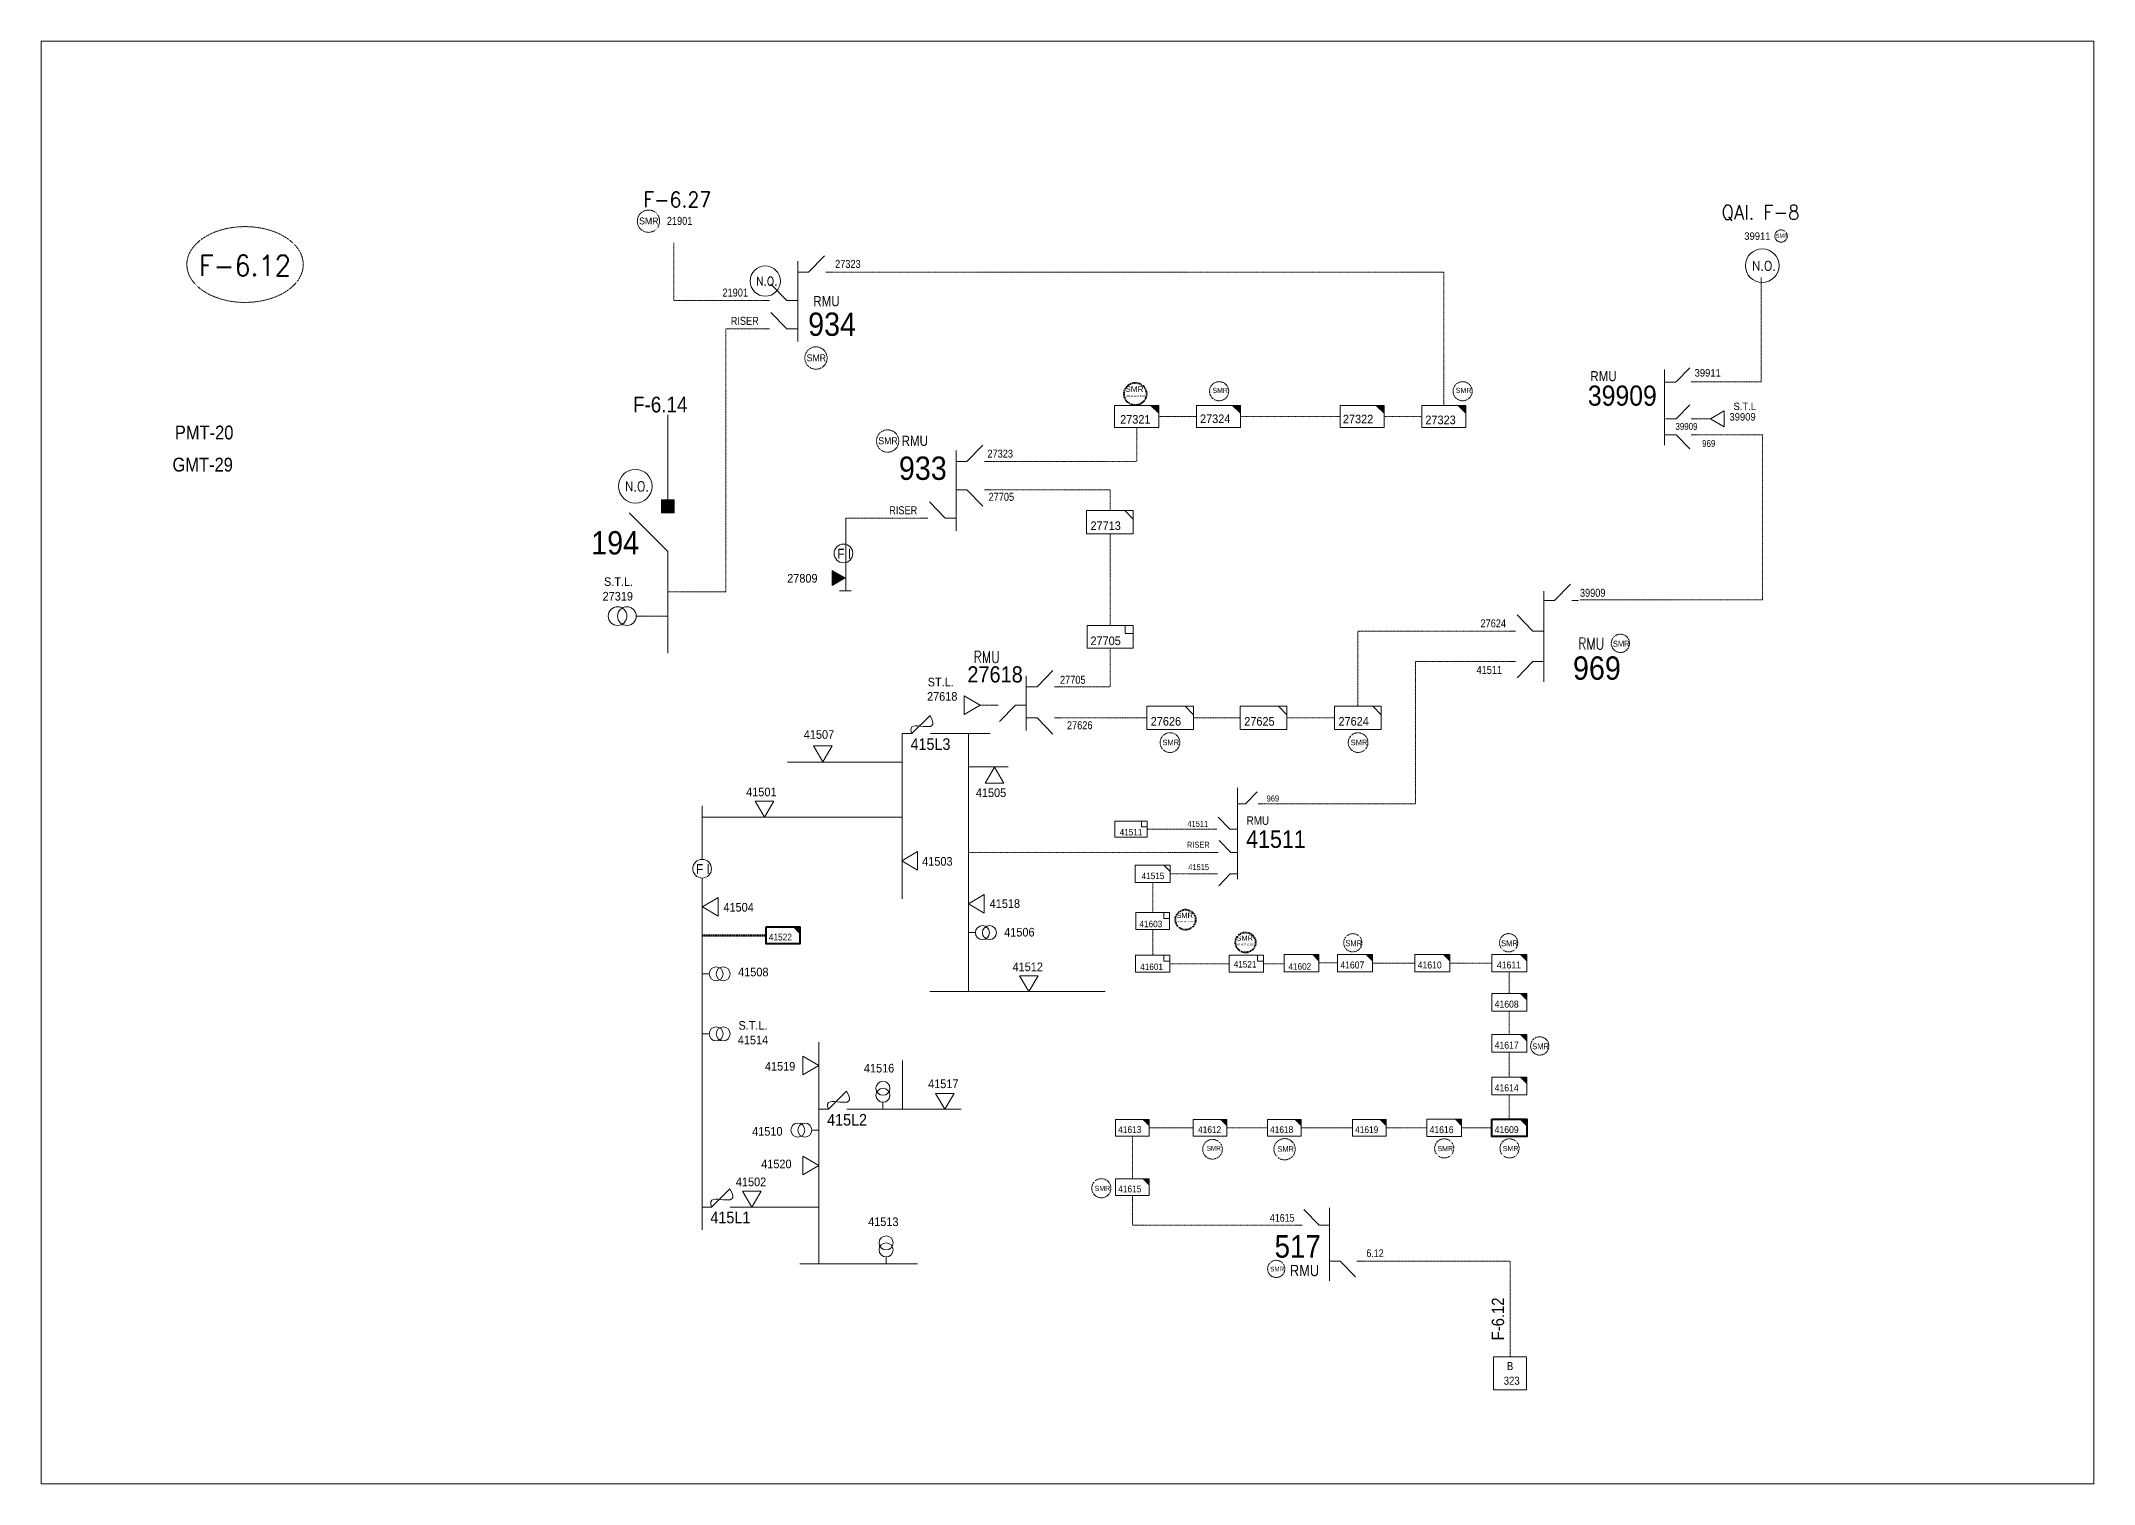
# Model space of a CAD drawing. Header units: metres. Extents: x 65984 to 144644, y -19036 to 23726.
# Drawn here: x 101633 to 102513, y 6772 to 7391 of the extents above; entities that cross this region are included whole.
import ezdxf
from ezdxf.enums import TextEntityAlignment as Align

# ---------------------------------------------------------------- set-up
doc = ezdxf.new("R2010")
doc.units = ezdxf.units.M
doc.header["$MEASUREMENT"] = 0
doc.linetypes.add('DGN Style 3', pattern=[0.013877, 0, -0.013877])
doc.layers.get('0').update_dxf_attribs({"color": 95, "lineweight": 40})
for name, color, linetype, lineweight in [('ABS', 7, 'Continuous', 40), ('ABS NUMBER', 112, 'Continuous', 30), ('d_eos', 111, 'Continuous', 40), ('d_eos no', 121, 'Continuous', 40), ('d_fco', 5, 'Continuous', 40), ('d_fco text', 95, 'Continuous', 40), ('d_oh branch', 94, 'Continuous', 40), ('d_switch', 95, 'Continuous', 40), ('d_tf', 1, 'Continuous', 40), ('d_tf no', 6, 'Continuous', 40), ('d_tf_200', 1, 'Continuous', 40), ('d_ug cable', 95, 'Continuous', 40), ('d_unit sub', 7, 'Continuous', 40), ('EARTH FAULT INDICATOR', 95, 'Continuous', 40), ('FDR  2  19', 172, 'Continuous', 40), ('fedr no', 95, 'Continuous', 40), ('GRID STATION  04', 7, 'Continuous', 40), ('GRID STATION 01', 7, 'Continuous', 40), ('Level 37', 7, 'Continuous', 0), ('O H MAIN FEEDER', 4, 'Continuous', 100), ('SW N O', 114, 'Continuous', 30)]:
    doc.layers.add(name, color=color, linetype=linetype, lineweight=lineweight)
doc.styles.add('NASKHF', font='naskhf.shx', dxfattribs={"height": 8})
doc.styles.get("Standard").update_dxf_attribs({"font": 'txt.shx'})
doc.styles.add('Style-Andalus', font='andlso.ttf')
doc.styles.add('Style-Arial', font='arial.ttf')
doc.styles.add('Style-ENGINEERING', font='ENGINEERING.shx')
doc.styles.add('Style-msdefault', font='msdefault.shx')
doc.styles.add('Style-simplex', font='simplex.shx')
doc.styles.add('Style-STANDARD', font='STANDARD.shx')

# ---------------------------------------------------------------- blocks, each defined once
blk = doc.blocks.new('TFU_94')
at = {"layer": 'd_tf_200', "color": 1, "linetype": 'Continuous', "lineweight": 13}
blk.add_line((0, 10), (0, 0), dxfattribs=at)
for centre in [(0, 30), (0, 20)]:
    blk.add_circle(centre, 10, dxfattribs=at)
blk = doc.blocks.new('TF3')
at = {"color": 0, "linetype": 'ByBlock', "lineweight": -2}
for p, q in [((11.3, 9), (18.3, 9)), ((18.3, 9), (18.3, 2))]:
    blk.add_line(p, q, dxfattribs=at)
at = {"color": 0, "linetype": 'ByBlock', "lineweight": -2, "flags": 128}
blk.add_lwpolyline([(18.3, 2), (11.3, 2), (11.3, 9)], dxfattribs=at)
at = {"color": 0, "linetype": 'ByBlock', "lineweight": -2}
blk.add_3dface([(-21.7, 9), (18.3, 9), (18.3, -11), (-21.7, -11)], dxfattribs=at)
blk = doc.blocks.new('TF_8')
at = {"color": 0, "linetype": 'ByBlock', "lineweight": -2}
blk.add_line((6.3, 4.95), (9.9, 1.35), dxfattribs=at)
blk.add_3dface([(-10.1, 4.95), (9.9, 4.95), (9.9, -5.05), (-10.1, -5.05)], dxfattribs=at)
blk = doc.blocks.new('exist.us-1000kva')
at = {"color": 0, "linetype": 'ByBlock', "lineweight": -2, "flags": 128}
blk.add_lwpolyline([(40, 12.9), (32.8, 20), (40, 20)], close=True, dxfattribs=at)
at = {"color": 0, "linetype": 'ByBlock', "lineweight": -2, "extrusion": (0, 0, -1)}
blk.add_solid([(-40, 12.9), (-32.8, 20), (-40, 20)], dxfattribs=at)
at = {"color": 0, "linetype": 'ByBlock', "lineweight": -2, "xscale": 2, "yscale": 2}
blk.add_blockref('TF_8', (20.2, 10.1), dxfattribs=at)
blk = doc.blocks.new('TRA1')
at = {"color": 0, "linetype": 'ByBlock', "lineweight": -2, "flags": 128}
blk.add_lwpolyline([(-5, 8.65), (5, 8.65), (0, 0)], close=True, dxfattribs=at)
at = {"color": 0, "linetype": 'ByBlock', "lineweight": -2, "extrusion": (0, 0, -1)}
blk.add_solid([(5, 8.65), (-5, 8.65), (0, 0)], dxfattribs=at)
blk = doc.blocks.new('*U1113')
at = {"layer": 'EARTH FAULT INDICATOR', "color": 1, "linetype": 'Continuous', "lineweight": 13}
blk.add_circle((0.02, 0.13), 4, dxfattribs=at)
at = {"layer": 'EARTH FAULT INDICATOR', "color": 1, "lineweight": 13, "style": 'Style-Andalus', "width": 0.9}
blk.add_text('F I', height=4.234, dxfattribs=at).set_placement((-2.61, 2.11), align=Align.TOP_LEFT)
blk = doc.blocks.new('FUSE01')
at = {"color": 0, "linetype": 'ByBlock', "lineweight": -2}
blk.add_line((0, -17.15), (0, -22.55), dxfattribs=at)
at = {"color": 0, "linetype": 'ByBlock', "lineweight": -2, "flags": 128}
blk.add_lwpolyline([(0, 0.05), (0, -5.75), (-11.2, -16.95)], dxfattribs=at)
at = {"color": 0, "linetype": 'ByBlock', "lineweight": -2}
blk.add_open_spline([(-11.2, -16.95), (3.4, -25.35), (-11.6, -1.35), (0, -5.75)], degree=3, dxfattribs=at)
blk = doc.blocks.new('ABS2_1_1')
at = {"color": 0, "linetype": 'ByBlock', "lineweight": -2, "ltscale": 500}
for q in [(-29900, 43500), (0, 0)]:
    blk.add_line((0, 13600), q, dxfattribs=at)
at = {"color": 0, "linetype": 'ByBlock', "lineweight": -2, "ltscale": 500, "flags": 128}
for points in [[(5000, 43600), (-5000, 43600), (-5000, 53600), (5000, 53600)], [(3791, 49653), (3791, 49653), (3791, 49653)]]:
    blk.add_lwpolyline(points, close=True, dxfattribs=at)
at = {"color": 0, "linetype": 'ByBlock', "lineweight": -2, "ltscale": 500}
for points in [[(5000, 43600), (-5000, 43600), (5000, 53600), (-5000, 53600)], [(3791, 49653), (3791, 49653), (3791, 49653)]]:
    blk.add_solid(points, dxfattribs=at)
blk = doc.blocks.new('*U1138')
at = {"layer": 'SW N O', "color": 3, "lineweight": 13, "ltscale": 0.426762}
blk.add_circle((0, 0), 16.8, dxfattribs=at)
at = {"layer": 'SW N O', "color": 3, "lineweight": 13, "style": 'Style-STANDARD'}
blk.add_text('N.O.', height=9.6, dxfattribs=at).set_placement((1.7, -0.2), align=Align.MIDDLE_CENTER)
blk = doc.blocks.new('TRA1_961')
at = {"layer": 'd_tf', "color": 1, "linetype": 'Continuous', "lineweight": 13, "ltscale": 0.000361655, "flags": 128}
blk.add_lwpolyline([(10, -17), (0, 0), (-10, -17)], close=True, dxfattribs=at)
blk = doc.blocks.new('TRA1_960')
at = {"layer": 'd_tf', "color": 1, "linetype": 'Continuous', "lineweight": 13, "ltscale": 0.000361655, "xscale": 1.000046566207836, "yscale": 1.000046566207836, "zscale": 1.000046566207836, "rotation": 180}
blk.add_blockref('TRA1_961', (0, 0), dxfattribs=at)
blk = doc.blocks.new('TRA1_963')
at = {"layer": 'd_tf', "color": 1, "linetype": 'Continuous', "lineweight": 13, "ltscale": 0.000361655, "flags": 128}
blk.add_lwpolyline([(10.1, -17.1), (0.1, -0.1), (-9.9, -17.1)], close=True, dxfattribs=at)
blk = doc.blocks.new('TRA1_962')
at = {"layer": 'd_tf', "color": 1, "linetype": 'Continuous', "lineweight": 13, "ltscale": 0.000361655, "xscale": 1.000046566207836, "yscale": 1.000046566207836, "zscale": 1.000046566207836, "rotation": 180}
blk.add_blockref('TRA1_963', (0, 0), dxfattribs=at)
blk = doc.blocks.new('*U3828')
at = {"color": 2, "linetype": 'DGN Style 3'}
blk.add_circle((0, 0), 40.1, dxfattribs=at)
at = {"color": 1, "style": 'Style-ENGINEERING', "width": 1.09375}
blk.add_text('SMR', height=20.04, dxfattribs=at).set_placement((29.5, 7.3), align=Align.RIGHT)
at = {"color": 7, "true_color": 0xffffff, "insert": (-35.1, -5.1), "char_height": 5.833, "width": 324.554, "attachment_point": 1}
blk.add_mtext('\\fCalibri|b0|i0|c178178|p39;ACTIVE 18.09.2023\\P', dxfattribs=at)
blk = doc.blocks.new('*U3869')
at = {"color": 2, "linetype": 'DGN Style 3'}
blk.add_circle((0, 0), 40.1, dxfattribs=at)
at = {"color": 1, "style": 'Style-ENGINEERING', "width": 1.09375}
blk.add_text('SMR', height=20.04, dxfattribs=at).set_placement((29.5, 7.3), align=Align.RIGHT)
at = {"color": 7, "true_color": 0xffffff, "insert": (-35.1, -5.1), "char_height": 5.833, "width": 324.554, "attachment_point": 1}
blk.add_mtext('\\fCalibri|b0|i0|c178178|p39;ACTIVE 07.12.2023\\P', dxfattribs=at)
blk = doc.blocks.new('TRA1_790')
at = {"layer": 'd_tf', "color": 1, "linetype": 'Continuous', "lineweight": 13, "ltscale": 0.00062494, "flags": 128}
blk.add_lwpolyline([(10, -17), (0, 0), (-10, -17)], close=True, dxfattribs=at)
blk = doc.blocks.new('TRA1_789')
at = {"layer": 'd_tf', "color": 1, "linetype": 'Continuous', "lineweight": 13, "ltscale": 0.00062494, "xscale": 1.000046566207837, "yscale": 1.000046566207837, "zscale": 1.000046566207837, "rotation": 180}
blk.add_blockref('TRA1_790', (0, 0), dxfattribs=at)

msp = doc.modelspace()

# ---------------------------------------------------------------- linework, layer by layer
at = {"layer": 'd_eos', "color": 2, "linetype": 'Continuous', "lineweight": 13, "ltscale": 0.638341}
for p, q in [((101956.93, 7296.43), (101956.93, 7262.06)), ((101961.58, 7291.72), (101968.37, 7298.72)), ((101952.28, 7279.57), (101945.48, 7286.58)), ((101956.93, 7291.72), (101961.58, 7291.72)), ((101969.02, 7291.71), (101971.85, 7291.71)), ((101956.93, 7279.57), (101952.28, 7279.57)), ((101952.28, 7267.43), (101945.48, 7274.43)), ((101956.93, 7267.43), (101952.28, 7267.43)), ((102029.5, 7210.55), (102036.3, 7217.55)), ((102024.85, 7215.26), (102024.85, 7180.89)), ((102024.85, 7210.55), (102029.5, 7210.55)), ((102036.94, 7210.55), (102039.77, 7210.55)), ((102024.85, 7198.4), (102029.5, 7198.4)), ((102029.5, 7198.4), (102036.3, 7191.4)), ((102036.94, 7198.4), (102039.77, 7198.4)), ((102020.2, 7186.26), (102013.4, 7193.26)), ((102012.75, 7186.26), (102009.93, 7186.26)), ((102024.85, 7186.26), (102020.2, 7186.26)), ((102276.72, 7155.02), (102276.72, 7116.06)), ((102281.37, 7150.99), (102288.16, 7157.99)), ((102276.72, 7150.99), (102281.37, 7150.99)), ((102288.81, 7150.99), (102291.64, 7150.99)), ((102264.63, 7137.88), (102261.8, 7137.88)), ((102272.07, 7137.88), (102265.27, 7144.89)), ((102276.72, 7137.88), (102272.07, 7137.88)), ((102264.63, 7124.78), (102261.8, 7124.78)), ((102272.07, 7124.78), (102265.27, 7117.77)), ((102276.72, 7124.78), (102272.07, 7124.78))]:
    msp.add_line(p, q, dxfattribs=at)
at = {"layer": 'd_eos', "color": 7, "linetype": 'Continuous', "lineweight": 13, "ltscale": 0.638341}
for p, q in [((101944.83, 7279.57), (101942.01, 7279.57)), ((101944.83, 7267.43), (101942.01, 7267.43)), ((102328.55, 7249.99), (102328.55, 7217.54)), ((102328.67, 7244.58), (102333.32, 7244.58)), ((102328.9, 7228.82), (102333.55, 7228.82)), ((102328.74, 7222.06), (102333.39, 7222.06)), ((102059.56, 7113.98), (102066.36, 7120.98)), ((102054.91, 7118.69), (102054.91, 7095.27)), ((102054.91, 7113.98), (102059.56, 7113.98)), ((102067.01, 7113.98), (102069.83, 7113.98)), ((102050.26, 7106.06), (102043.46, 7099.06)), ((102054.91, 7106.06), (102050.26, 7106.06)), ((102054.91, 7100.64), (102059.56, 7100.64)), ((102059.56, 7100.64), (102066.36, 7093.64)), ((102067, 7100.64), (102069.83, 7100.64))]:
    msp.add_line(p, q, dxfattribs=at)
at = {"layer": 'd_eos', "color": 7, "linetype": 'Continuous', "lineweight": 13, "ltscale": 0.551527}
for p, q in [((102333.47, 7244.67), (102339.34, 7250.72)), ((102339.9, 7244.67), (102342.35, 7244.67)), ((102333.47, 7228.82), (102339.34, 7234.87)), ((102339.9, 7228.82), (102342.35, 7228.82)), ((102333.47, 7222.03), (102339.35, 7215.98)), ((102339.91, 7222.03), (102342.35, 7222.03))]:
    msp.add_line(p, q, dxfattribs=at)
at = {"layer": 'd_eos', "color": 1, "linetype": 'Continuous', "lineweight": 13, "ltscale": 0.638341}
msp.add_line((102042.82, 7106.06), (102039.99, 7106.06), dxfattribs=at)
at = {"layer": 'd_eos', "color": 7, "linetype": 'Continuous', "lineweight": 13, "ltscale": 0.520478}
for p, q in [((102145.52, 7031.56), (102145.52, 7070.64)), ((102148.93, 7063.81), (102153.91, 7068.94)), ((102142.11, 7052.95), (102137.13, 7058.09)), ((102145.52, 7063.81), (102148.93, 7063.81)), ((102154.38, 7063.81), (102156.45, 7063.81)), ((102136.65, 7052.95), (102134.58, 7052.95)), ((102145.52, 7052.95), (102142.11, 7052.95)), ((102137.15, 7043.03), (102135.08, 7043.03)), ((102142.61, 7043.03), (102137.62, 7048.16)), ((102145.52, 7043.03), (102142.61, 7043.03)), ((102136.92, 7033.81), (102134.85, 7033.81)), ((102142.38, 7033.8), (102137.4, 7028.67)), ((102145.52, 7033.81), (102142.38, 7033.81))]:
    msp.add_line(p, q, dxfattribs=at)
at = {"layer": 'd_eos', "color": 2, "linetype": 'Continuous', "lineweight": 13, "ltscale": 0.456631}
for p, q in [((102184.91, 6890.65), (102184.91, 6859.4)), ((102180.42, 6883.16), (102173.85, 6889.93)), ((102184.91, 6883.16), (102180.42, 6883.16)), ((102184.91, 6867.83), (102189.41, 6867.83)), ((102189.41, 6867.83), (102195.98, 6861.06))]:
    msp.add_line(p, q, dxfattribs=at)
at = {"layer": 'd_eos', "color": 7, "linetype": 'Continuous', "lineweight": 13, "ltscale": 0.456631}
for p, q in [((102173.22, 6883.16), (102170.49, 6883.16)), ((102196.6, 6867.83), (102199.33, 6867.83))]:
    msp.add_line(p, q, dxfattribs=at)
at = {"layer": 'd_oh branch', "color": 1, "linetype": 'Continuous', "lineweight": 13}
for p, q in [((102001.76, 7093.91), (102001.76, 7023.08)), ((102014.73, 7093.91), (102039.49, 7093.91)), ((102030.12, 7093.91), (102030.12, 6983.35)), ((101952.6, 7081.69), (102001.76, 7081.69)), ((102030.12, 7079.68), (102047.13, 7079.68)), ((101915.97, 7063.01), (101915.97, 7040.02)), ((101915.97, 7058.1), (102001.76, 7058.1)), ((101915.97, 7032.02), (101915.97, 6881.2)), ((102013.56, 6983.35), (102088.7, 6983.35)), ((101966.01, 6866.61), (101966.01, 6961.64)), ((102001.81, 6932.88), (102001.81, 6953.85)), ((101978.12, 6932.88), (102026.97, 6932.88)), ((101929.56, 6891), (101966.01, 6891)), ((101957.86, 6866.61), (102008.32, 6866.61))]:
    msp.add_line(p, q, dxfattribs=at)
at = {"layer": 'd_ug cable', "color": 1, "linetype": 'DGN Style 3', "lineweight": 13}
for p, q in [((101971.85, 7291.71), (101989.77, 7291.71)), ((102111.71, 7229.89), (102127.82, 7229.89)), ((102146.76, 7229.89), (102189.41, 7229.89)), ((102208.34, 7229.89), (102224.46, 7229.89)), ((102342.35, 7228.82), (102348.23, 7228.82)), ((102109.12, 7030.11), (102109.12, 7017.24)), ((102109.12, 7010), (102109.12, 6998.97)), ((102203.27, 6995.51), (102221.5, 6995.51)), ((102236.44, 6995.51), (102254.49, 6995.51)), ((102261.96, 6982.47), (102261.96, 6991.77)), ((102261.96, 6964.89), (102261.96, 6974.98)), ((102261.96, 6957.39), (102261.96, 6946.61)), ((102261.96, 6928.68), (102261.96, 6939.12)), ((102100.38, 6903.13), (102100.38, 6921.31)), ((102107.6, 6924.93), (102126.44, 6924.93)), ((102172.7, 6924.93), (102194.71, 6924.93)), ((102209.15, 6924.93), (102226.59, 6924.93)), ((102254.49, 6924.93), (102241.53, 6924.93))]:
    msp.add_line(p, q, dxfattribs=at)
at = {"layer": 'd_ug cable', "color": 1, "linetype": 'DGN Style 3', "lineweight": 100}
msp.add_line((101915.97, 7007.44), (101943.39, 7007.44), dxfattribs=at)
at = {"layer": 'd_ug cable', "color": 1, "linetype": 'DGN Style 3', "lineweight": 13, "flags": 128}
for points in [[(101942.01, 7279.57), (101903.79, 7279.57), (101903.79, 7304.31)], [(101971.85, 7291.71), (102233.93, 7291.71), (102233.93, 7234.64)], [(102342.35, 7244.67), (102369.92, 7244.67), (102369.92, 7289.38)], [(101942.01, 7267.43), (101926.11, 7267.43), (101926.11, 7154.71), (101901.27, 7154.71)], [(102102.24, 7225.14), (102102.24, 7210.55), (102039.72, 7210.55)], [(102341.13, 7222.03), (102370.47, 7222.03), (102370.47, 7151.2), (102292.4, 7151.2)], [(102039.77, 7198.4), (102090.88, 7198.4), (102090.88, 7189.5)], [(102009.93, 7186.26), (101977.5, 7186.26), (101977.5, 7186.26), (101977.5, 7186.26)], [(102090.88, 7179.5), (102090.88, 7140.33)], [(102197.02, 7105.64), (102197.02, 7137.88), (102261.8, 7137.88)], [(102090.86, 7130.5), (102090.86, 7130.5), (102090.86, 7113.98), (102069.83, 7113.98)], [(102261.8, 7124.78), (102221.73, 7124.78), (102221.73, 7063.81), (102156.45, 7063.81), (102156.45, 7063.81), (102156.45, 7063.81)], [(102069.83, 7100.64), (102106.56, 7100.64)], [(102126.55, 7100.64), (102146.65, 7100.64)], [(102166.65, 7100.64), (102187.02, 7100.64)], [(102134.58, 7052.95), (102106.74, 7052.95)], [(102030.12, 7043.03), (102135.08, 7043.03)], [(102134.85, 7033.81), (102116.58, 7033.82)], [(102188.33, 6995.61), (102180.51, 6995.61)], [(102116.44, 6995.31), (102141.95, 6995.31)], [(102165.44, 6995.31), (102156.59, 6995.31)], [(102158.26, 6924.93), (102140.89, 6924.93)], [(102170.49, 6883.16), (102100.38, 6883.16), (102100.38, 6895.89)], [(102199.33, 6867.83), (102262.27, 6867.83), (102262.27, 6826.72)]]:
    msp.add_lwpolyline(points, dxfattribs=at)
at = {"layer": 'd_ug cable', "color": 2, "linetype": 'DGN Style 3', "lineweight": 13}
for centre, radius in [((101892.98, 7313.58), 4.79), ((102378.41, 7307.22), 2.65), ((101964.77, 7254.92), 4.79), ((102137.58, 7240.69), 4.1), ((102241.93, 7240.69), 4.1), ((101995.49, 7219.35), 4.79), ((102116.51, 7090.07), 4.23), ((102197.16, 7090.07), 4.23), ((102134.75, 6915.75), 4.22), ((102165.63, 6915.77), 4.56), ((102234.05, 6916.12), 4.1), ((102262.06, 6916.12), 4.1), ((102087.09, 6899.05), 4.1), ((102162.06, 6864.46), 3.69)]:
    msp.add_circle(centre, radius, dxfattribs=at)
at = {"layer": 'd_ug cable', "color": 2, "linetype": 'DGN Style 3', "lineweight": 0}
for centre in [(102309.59, 7132.62), (102194.89, 7004.26), (102261.68, 7004.26), (102275.01, 6960.04)]:
    msp.add_circle(centre, 3.92, dxfattribs=at)
at = {"layer": 'FDR  2  19', "color": 1, "linetype": 'DGN Style 3', "lineweight": 13}
for p, q in [((101891.73, 7144.3), (101901.38, 7144.3)), ((102035.1, 7106.06), (102039.99, 7106.06))]:
    msp.add_line(p, q, dxfattribs=at)
at = {"layer": 'fedr no', "color": 82, "linetype": 'DGN Style 3', "lineweight": 13, "true_color": 0x1dc70e}
msp.add_ellipse((101720.04, 7295), major_axis=(24.95, 0), ratio=0.651175, dxfattribs=at)
at = {"layer": 'GRID STATION  04', "color": 1, "linetype": 'Continuous', "lineweight": 13, "ltscale": 0.39177, "flags": 128}
msp.add_lwpolyline([(102255.19, 6812.57), (102255.19, 6826.72), (102269.34, 6826.72), (102269.34, 6812.57)], close=True, dxfattribs=at)
at = {"layer": 'O H MAIN FEEDER', "color": 131, "lineweight": 13, "ltscale": 0.426762}
msp.add_line((101901.27, 7194.15), (101901.27, 7230.51), dxfattribs=at)
at = {"layer": 'O H MAIN FEEDER', "color": 1, "lineweight": 13, "ltscale": 0.426762}
for p, q in [((101977.55, 7155.1), (101977.55, 7186.22)), ((101901.27, 7128.42), (101901.27, 7169.09))]:
    msp.add_line(p, q, dxfattribs=at)
at = {"layer": 'O H MAIN FEEDER', "color": 1, "lineweight": 13, "ltscale": 0.384086}
msp.add_line((101979.89, 7155.08), (101974.91, 7155.08), dxfattribs=at)
at = {"layer": 'O H MAIN FEEDER', "color": 140, "linetype": 'Continuous', "lineweight": 13, "flags": 128}
msp.add_lwpolyline([(101632.61, 7390.79), (102512.56, 7390.79), (102512.56, 6772.29), (101632.61, 6772.29)], close=True, dxfattribs=at)

# ---------------------------------------------------------------- block references
at = {"color": 1}
for name, p, xscale, yscale, zscale in [('*U3828', (102101.63, 7239.52), 0.12, 0.12, 0.12), ('*U3869', (102123.14, 7014.15), 0.108, 0.108, 0.108), ('*U3869', (102148.88, 7004.41), 0.108, 0.108, 0.108)]:
    msp.add_blockref(name, p, dxfattribs=dict(at, xscale=xscale, yscale=yscale, zscale=zscale))
at = {"layer": 'ABS', "color": 7, "linetype": 'Continuous', "lineweight": 13, "ltscale": 0.829472, "xscale": 0.000555747191877611, "yscale": 0.000555747191877611, "zscale": 0.0003680335276451397, "rotation": 359.9999999999998}
msp.add_blockref('ABS2_1_1', (101901.27, 7164.36), dxfattribs=at)
at = {"layer": 'd_fco', "color": 7, "linetype": 'Continuous', "lineweight": 13, "xscale": 0.7, "yscale": -0.7, "zscale": 0.2499179648993302, "rotation": 269.9999999999999}
for p in [(102001.79, 7093.91), (101966.05, 6932.88), (101916.01, 6891)]:
    msp.add_blockref('FUSE01', p, dxfattribs=at)
at = {"layer": 'd_tf', "color": 1, "linetype": 'Continuous', "lineweight": 13, "ltscale": 0.00031247, "extrusion": (0, 0, -1), "xscale": 0.3456, "yscale": 0.3456, "zscale": 0.3456, "rotation": 89.99999999999994}
msp.add_blockref('TRA1_789', (-102348.24, 7228.82), dxfattribs=at)
at = {"layer": 'd_tf', "color": 1, "linetype": 'Continuous', "lineweight": 13, "ltscale": 0.000361634, "xscale": 0.6378664298479336, "yscale": 0.6378664298479336, "zscale": 0.212622143282644, "rotation": 89.99999999999999}
msp.add_blockref('TRA1', (101977.3, 7160.67), dxfattribs=at)
at = {"layer": 'd_tf', "color": 1, "linetype": 'Continuous', "lineweight": 13, "ltscale": 0.000361655, "xscale": 0.4, "yscale": 0.4, "zscale": 0.4}
for name, p, rotation in [('TRA1_960', (102035.09, 7106.06), 90.00000000000001), ('TRA1_962', (101967.71, 7081.82), 359.9999999999999), ('TRA1_962', (101942.69, 7058.13), 359.9999999999999), ('TRA1_962', (102001.5, 7039.39), 270), ('TRA1_962', (101916.04, 7019.68), 270), ('TRA1_960', (102030.11, 7020.98), 270), ('TRA1_962', (102055.99, 6983.29), 359.9999999999999), ('TRA1_962', (101966.02, 6951.68), 89.99999999999999), ('TRA1_962', (102020.07, 6932.84), 359.9999999999999), ('TRA1_962', (101966.02, 6908.77), 89.99999999999999), ('TRA1_962', (101937.37, 6890.95), 359.9999999999999)]:
    msp.add_blockref(name, p, dxfattribs=dict(at, rotation=rotation))
at = {"layer": 'd_tf', "color": 1, "linetype": 'Continuous', "lineweight": 13, "ltscale": 0.000361655, "extrusion": (0, 0, -1), "xscale": 0.4, "yscale": 0.4, "zscale": 0.4, "rotation": 180}
msp.add_blockref('TRA1_962', (-102041.37, 7079.54), dxfattribs=at)
at = {"layer": 'd_tf no', "color": 121, "linetype": 'Continuous', "lineweight": 40, "xscale": 0.3735218993575234, "yscale": 0.3745860303183254, "zscale": 0.6975792102448954}
msp.add_blockref('exist.us-1000kva', (102254.49, 6921.18), dxfattribs=at)
at = {"layer": 'd_tf_200', "color": 1, "linetype": 'Continuous', "lineweight": 13}
for p, xscale, yscale, zscale, rotation in [((101891.73, 7144.3), 0.3998846225153267, 0.3998846225153267, 0.3998846225153267, 89.9999999999999), ((102030.12, 7008.61), 0.3, 0.3, 0.3, 269.9999999999998), ((101915.97, 6990.96), 0.3, 0.3, 0.3, 269.9999999999998), ((101915.97, 6965.21), 0.3, 0.3, 0.3, 269.9999999999998), ((101993.49, 6932.88), 0.3, 0.3, 0.3, 359.9999999999999), ((101966.01, 6923.98), 0.3, 0.3, 0.3, 89.99999999999987), ((101994.82, 6866.61), 0.3, 0.3, 0.3, 359.9999999999999)]:
    msp.add_blockref('TFU_94', p, dxfattribs=dict(at, xscale=xscale, yscale=yscale, zscale=zscale, rotation=rotation))
at = {"layer": 'd_unit sub', "color": 2, "linetype": 'Continuous', "lineweight": 13, "xscale": 0.4734088433244503, "yscale": 0.4747575433823739, "zscale": 0.8199408297222128, "rotation": 359.9999999999999}
for p in [(102092.77, 7225.14), (102127.82, 7225.14), (102224.46, 7225.14)]:
    msp.add_blockref('exist.us-1000kva', p, dxfattribs=at)
at = {"layer": 'd_unit sub', "color": 1, "linetype": 'Continuous', "lineweight": 13, "rotation": 359.9999999999999}
for name, p, xscale, yscale, zscale in [('exist.us-1000kva', (102189.41, 7225.14), 0.4734088433244503, 0.4747575433823739, 0.8199408297222128), ('TF3', (102091.7, 7135.91), 0.4916652430969899, 0.4916652430969899, 0.212622143282644)]:
    msp.add_blockref(name, p, dxfattribs=dict(at, xscale=xscale, yscale=yscale, zscale=zscale))
at = {"layer": 'd_unit sub', "color": 1, "linetype": 'Continuous', "lineweight": 13}
for name, p, xscale, yscale, zscale in [('TF_8', (102090.82, 7184.55), 0.999671859597321, 0.999671859597321, 0.2499179648993302), ('TF_8', (102156.75, 7100.69), 0.999671859597321, 0.999671859597321, 0.2499179648993302), ('TF3', (102100.37, 7053.3), 0.3481189307429914, 0.3481189307429914, 0.2499179648993302), ('TF_8', (102109.19, 7033.88), 0.7466187376106418, 0.7466187376106418, 0.2083697004169912), ('TF3', (102109.74, 6995.68), 0.3661189991075361, 0.3661189991075361, 0.2499179648993302), ('exist.us-1000kva', (102165.44, 6991.77), 0.3735218993575234, 0.3745860303183254, 0.6975792102448954), ('exist.us-1000kva', (102221.5, 6991.77), 0.3735218993575234, 0.3745860303183254, 0.6975792102448954), ('exist.us-1000kva', (102254.49, 6974.98), 0.3735218993575234, 0.3745860303183254, 0.6975792102448954), ('exist.us-1000kva', (102254.49, 6939.12), 0.3735218993575234, 0.3745860303183254, 0.6975792102448954), ('exist.us-1000kva', (102093.16, 6921.31), 0.3610829665773148, 0.3621116601152682, 0.1483207867916838), ('exist.us-1000kva', (102194.71, 6921.31), 0.3610829665773148, 0.3621116601152682, 0.1483207867916838)]:
    msp.add_blockref(name, p, dxfattribs=dict(at, xscale=xscale, yscale=yscale, zscale=zscale))
at = {"layer": 'd_unit sub', "color": 2, "linetype": 'Continuous', "lineweight": 13}
for name, p, xscale, yscale, zscale in [('TF_8', (102116.66, 7100.69), 0.999671859597321, 0.999671859597321, 0.2499179648993302), ('TF_8', (102197.12, 7100.69), 0.999671859597321, 0.999671859597321, 0.2499179648993302), ('TF3', (102109.73, 7013.98), 0.3619855625244734, 0.3619855625244734, 0.2499179648993302), ('TF3', (102149.89, 6995.64), 0.3661189991075361, 0.3661189991075361, 0.2499179648993302), ('exist.us-1000kva', (102188.33, 6991.77), 0.3735218993575234, 0.3745860303183254, 0.6975792102448954), ('exist.us-1000kva', (102254.49, 6991.77), 0.3735218993575234, 0.3745860303183254, 0.6975792102448954), ('exist.us-1000kva', (102254.49, 6957.39), 0.3735218993575234, 0.3745860303183254, 0.6975792102448954), ('exist.us-1000kva', (102126.44, 6921.31), 0.3610829665773148, 0.3621116601152682, 0.1483207867916838), ('exist.us-1000kva', (102158.26, 6921.31), 0.3610829665773148, 0.3621116601152682, 0.1483207867916838), ('exist.us-1000kva', (102226.59, 6921.18), 0.3735218993575234, 0.3745860303183254, 0.6975792102448954), ('exist.us-1000kva', (102093.16, 6895.89), 0.3610829665773148, 0.3621116601152682, 0.1483207867916838)]:
    msp.add_blockref(name, p, dxfattribs=dict(at, xscale=xscale, yscale=yscale, zscale=zscale))
at = {"layer": 'd_unit sub', "color": 1, "linetype": 'Continuous', "lineweight": 40, "xscale": 0.3610829665773148, "yscale": 0.3621116601152682, "zscale": 0.1483207867916838}
msp.add_blockref('exist.us-1000kva', (101943.39, 7003.82), dxfattribs=at)
at = {"layer": 'EARTH FAULT INDICATOR', "color": 1, "linetype": 'Continuous', "lineweight": 13}
for p in [(101976.53, 7171.04), (101915.95, 7035.88)]:
    msp.add_blockref('*U1113', p, dxfattribs=at)
at = {"layer": 'SW N O', "color": 3, "lineweight": 13}
for p, xscale, yscale, zscale in [((102370.37, 7294.52), 0.4295531767636698, 0.4295531767636698, 0.4295531767636698), ((101943.04, 7287.9), 0.3865978590873028, 0.3865978590873028, 0.3865978590873028), ((101887.34, 7199.97), 0.4295531767636698, 0.4295531767636698, 0.4295531767636698)]:
    msp.add_blockref('*U1138', p, dxfattribs=dict(at, xscale=xscale, yscale=yscale, zscale=zscale))

# ---------------------------------------------------------------- texts
at = {"layer": 'ABS NUMBER', "color": 7, "lineweight": 13, "style": 'Style-Arial', "width": 0.88}
msp.add_text('194', height=10, dxfattribs=at).set_placement((101868.45, 7180.72), align=Align.TOP_LEFT)
at = {"layer": 'd_eos no', "color": 2, "linetype": 'Continuous', "lineweight": 13, "style": 'Style-Arial', "width": 0.88}
for s, p in [('934', (101961.42, 7274.43)), ('933', (102000.32, 7212.69))]:
    msp.add_text(s, height=10, dxfattribs=at).set_placement(p, align=Align.TOP_LEFT)
at = {"layer": 'd_eos no', "color": 7, "linetype": 'Continuous', "lineweight": 13, "style": 'Style-Arial', "width": 0.88}
msp.add_text('27618', height=6.953, dxfattribs=at).set_placement((102029.65, 7122.79), align=Align.TOP_LEFT)
msp.add_text('41511', height=7.48, dxfattribs=at).set_placement((102149.15, 7044.95))
at = {"layer": 'd_fco text', "color": 7, "linetype": 'DGN Style 3', "lineweight": 13, "style": 'Style-msdefault', "width": 0.92}
for s, p in [('415L3', (102005.3, 7091.92)), ('415L2', (101969.55, 6930.89)), ('415L1', (101919.51, 6889))]:
    msp.add_text(s, height=5, dxfattribs=at).set_placement(p, align=Align.TOP_LEFT)
at = {"layer": 'd_switch', "color": 2, "linetype": 'Continuous', "lineweight": 13, "style": 'Style-ENGINEERING', "width": 0.857143}
for p in [(101911.78, 7312), (101935.63, 7281.27)]:
    msp.add_text('21901', height=3.43, dxfattribs=at).set_placement(p, align=Align.RIGHT)
at = {"layer": 'd_switch', "color": 7, "linetype": 'Continuous', "lineweight": 13, "style": 'Style-ENGINEERING', "width": 0.857143}
for s, p in [('27323', (101972.98, 7296.98)), ('RISER', (101928.24, 7272.56)), ('27323', (102038.28, 7215.66)), ('RISER', (101996.16, 7191.39)), ('27705', (102038.75, 7197.14)), ('27705', (102069.38, 7118.71))]:
    msp.add_text(s, height=3.43, dxfattribs=at).set_placement(p, align=Align.TOP_LEFT)
at = {"layer": 'd_switch', "color": 7, "linetype": 'Continuous', "lineweight": 13, "ltscale": 0.5, "style": 'Style-ENGINEERING', "width": 0.857143}
msp.add_text('969', height=2.964, rotation=0.00752, dxfattribs=at).set_placement((102350.28, 7219.77), align=Align.TOP_RIGHT)
at = {"layer": 'd_switch', "color": 7, "linetype": 'Continuous', "lineweight": 13, "style": 'Style-ENGINEERING', "width": 0.857143}
for s, height, p in [('27626', 3.43, (102083.29, 7099.23)), ('6.12', 3.316, (102208.1, 6872.85))]:
    msp.add_text(s, height=height, dxfattribs=at).set_placement(p, align=Align.TOP_RIGHT)
for s, rotation, p in [('969', 359.99893, (102157.96, 7067.39)), ('RISER', 359.99928, (102123.78, 7047.56))]:
    msp.add_text(s, height=2.566, rotation=rotation, dxfattribs=at).set_placement(p, align=Align.TOP_LEFT)
for s, p in [('41511', (102132.89, 7056.53)), ('41515', (102133.25, 7037.97))]:
    msp.add_text(s, height=2.566, rotation=0.00072, dxfattribs=at).set_placement(p, align=Align.TOP_RIGHT)
at = {"layer": 'd_switch', "color": 2, "linetype": 'Continuous', "lineweight": 13, "insert": (101886.33, 7238.34), "char_height": 6.7145, "attachment_point": 1, "style": 'NASKHF'}
msp.add_mtext('\\Fmsdefault;\\H1x;\\W0.9;F-6.14\\P', dxfattribs=at)
at = {"layer": 'd_switch', "color": 7, "linetype": 'Continuous', "lineweight": 13, "insert": (102247.93, 7122.96), "char_height": 3.43, "attachment_point": 1, "style": 'NASKHF'}
msp.add_mtext('\\FENGINEERING;\\H1x;\\W0.857143;41511\\P', dxfattribs=at)
at = {"layer": 'd_switch', "color": 2, "linetype": 'Continuous', "lineweight": 13, "insert": (102259.8, 6833.82), "char_height": 5.2887, "attachment_point": 7, "rotation": 90, "style": 'NASKHF'}
msp.add_mtext('\\Fmsdefault;\\H1x;\\W0.9;F-6.12\\P', dxfattribs=at)
at = {"layer": 'd_tf no', "color": 1, "linetype": 'Continuous', "lineweight": 40, "style": 'Style-msdefault'}
for s, height, width, p in [('SMR', 2.961, 0.945946, (101888.97, 7315.15)), ('SMR', 1.766, 0.945946, (102376.13, 7308.16)), ('SMR', 2.961, 0.945946, (101960.77, 7256.48)), ('SMR', 2.185, 0.945946, (102134.67, 7242.14)), ('SMR', 2.185, 0.945946, (102239.01, 7242.14)), ('SMR', 2.961, 0.945946, (101991.49, 7220.92)), ('41522', 2.892, 0.925, (101944.54, 7008.14)), ('SMR', 1.996, 0.945946, (102132.25, 6917.18)), ('SMR', 2.428, 0.945946, (102162.57, 6917.11)), ('SMR', 2.185, 0.945946, (102231.17, 6917.14)), ('SMR', 2.185, 0.945946, (102259.19, 6917.14)), ('SMR', 2.185, 0.945946, (102084.21, 6900.07)), ('SMR', 1.966, 0.945946, (102159.47, 6865.37))]:
    msp.add_text(s, height=height, dxfattribs=dict(at, width=width)).set_placement(p, align=Align.TOP_LEFT)
at = {"layer": 'd_tf no', "color": 2, "linetype": 'Continuous', "lineweight": 13, "style": 'Style-msdefault'}
for s, height, width, p in [('39911', 3.197, 0.945946, (102362.68, 7308.79)), ('27324', 3.7, 0.945946, (102129.38, 7230.73)), ('27626', 3.7, 0.945946, (102108.26, 7101.04)), ('27624', 3.7, 0.945946, (102188.73, 7101.04)), ('41603', 2.768, 0.945946, (102103.44, 7013.71)), ('41607', 2.992, 0.925, (102189.52, 6996.24)), ('41611', 2.992, 0.925, (102256.66, 6996.24)), ('41617', 2.992, 0.925, (102255.68, 6961.87)), ('41612', 2.892, 0.925, (102128.54, 6925.63)), ('41618', 2.892, 0.925, (102159.41, 6925.63)), ('41616', 2.992, 0.925, (102227.78, 6925.66)), ('41615', 2.892, 0.925, (102094.31, 6900.21))]:
    msp.add_text(s, height=height, dxfattribs=dict(at, width=width)).set_placement(p, align=Align.TOP_LEFT)
at = {"layer": 'd_tf no', "color": 7, "linetype": 'Continuous', "lineweight": 13, "style": 'Style-msdefault', "width": 0.945946}
for s, height, p in [('39911', 3.197, (102341.38, 7250.17)), ('S.T.L', 3.197, (102358.06, 7235.82)), ('S.T.L.', 3.7, (101873.92, 7160.92))]:
    msp.add_text(s, height=height, dxfattribs=at).set_placement(p, align=Align.TOP_LEFT)
at = {"layer": 'd_tf no', "color": 121, "linetype": 'Continuous', "lineweight": 13, "style": 'Style-msdefault', "width": 0.945946}
for s, p in [('27321', (102095.14, 7230.49)), ('27323', (102225.97, 7230.24))]:
    msp.add_text(s, height=3.7, dxfattribs=at).set_placement(p, align=Align.TOP_LEFT)
at = {"layer": 'd_tf no', "color": 1, "linetype": 'Continuous', "lineweight": 13, "style": 'Style-msdefault'}
for s, height, width, p in [('27322', 3.7, 0.945946, (102190.63, 7230.62)), ('39909', 3.197, 0.945946, (102356.32, 7231.31)), ('27713', 3.7, 0.945946, (102082.43, 7184.9)), ('27319', 3.7, 0.945946, (101873.31, 7154.66)), ('27809', 3.7, 0.945946, (101952.43, 7162.35)), ('27705', 3.7, 0.945946, (102082.42, 7135.56)), ('SMR', 2.553, 0.945946, (102306.35, 7133.72)), ('27618', 3.7, 0.945946, (102012.38, 7111.72)), ('41507', 3.7, 0.945946, (101959.54, 7095.39)), ('27625', 3.7, 0.945946, (102148.35, 7101.04)), ('SMR', 2.338, 0.947368, (102113.3, 7091.3)), ('SMR', 2.338, 0.947368, (102193.95, 7091.3)), ('41501', 3.7, 0.945946, (101934.85, 7070.76)), ('41505', 3.7, 0.945946, (102033.29, 7070.43)), ('41511', 2.768, 0.945946, (102094.94, 7053.04)), ('41503', 3.7, 0.945946, (102010.3, 7041.02)), ('41515', 2.768, 0.945946, (102104.36, 7034.32)), ('41518', 3.7, 0.945946, (102039.23, 7022.9)), ('41504', 3.7, 0.945946, (101925.11, 7021.33)), ('41506', 3.7, 0.945946, (102045.46, 7010.65)), ('SMR', 2.553, 0.945946, (102191.65, 7005.36)), ('SMR', 2.553, 0.945946, (102258.44, 7005.36)), ('41512', 3.7, 0.945946, (102049.03, 6995.79)), ('41610', 2.992, 0.925, (102222.69, 6996.24)), ('41508', 3.7, 0.945946, (101931.41, 6993.58)), ('41601', 2.768, 0.945946, (102103.77, 6995.37)), ('41602', 2.768, 0.945946, (102167.3, 6995.51)), ('41608', 2.992, 0.925, (102255.68, 6979.45)), ('S.T.L.', 3.7, 0.945946, (101931.55, 6970.7)), ('41514', 3.7, 0.945946, (101931.26, 6964.44)), ('SMR', 2.553, 0.945946, (102271.77, 6961.14)), ('41519', 3.7, 0.945946, (101942.89, 6953.16)), ('41516', 3.7, 0.945946, (101985.32, 6952.37)), ('41517', 3.7, 0.945946, (102012.84, 6945.66)), ('41614', 2.992, 0.925, (102255.68, 6943.59)), ('41510', 3.7, 0.945946, (101937.41, 6925.28)), ('41613', 2.892, 0.925, (102094.31, 6925.63)), ('41619', 2.892, 0.925, (102195.86, 6925.63)), ('41520', 3.7, 0.945946, (101941.29, 6911.31)), ('41502', 3.7, 0.945946, (101930.43, 6903.63)), ('41513', 3.7, 0.945946, (101987.13, 6886.53))]:
    msp.add_text(s, height=height, dxfattribs=dict(at, width=width)).set_placement(p, align=Align.TOP_LEFT)
at = {"layer": 'd_tf no', "color": 121, "linetype": 'Continuous', "lineweight": 40, "style": 'Style-msdefault', "width": 0.925}
msp.add_text('41609', height=2.992, dxfattribs=at).set_placement((102255.68, 6925.66), align=Align.TOP_LEFT)
at = {"layer": 'd_tf no', "color": 7, "linetype": 'Continuous', "lineweight": 13, "insert": (102012.67, 7117.87), "char_height": 8, "attachment_point": 1, "style": 'NASKHF'}
msp.add_mtext('\\Fmsdefault;\\H0.4625x;\\W0.945946;ST.L.', dxfattribs=at)
at = {"layer": 'd_tf no', "color": 2, "linetype": 'Continuous', "lineweight": 13, "insert": (102143.83, 6996.43), "char_height": 2.7676, "attachment_point": 1, "style": 'NASKHF'}
msp.add_mtext('\\pt69.1901;\\Fmsdefault;\\H1x;\\W0.945946;41521\\P', dxfattribs=at)
at = {"layer": 'fedr no', "color": 7, "linetype": 'Continuous', "lineweight": 13, "style": 'Style-simplex', "width": 0.909091}
msp.add_text('F-6.27', height=6.553, dxfattribs=at).set_placement((101905.32, 7322.82), align=Align.MIDDLE_CENTER)
at = {"layer": 'fedr no', "color": 55, "linetype": 'Continuous', "lineweight": 13, "insert": (102369.63, 7317.12), "char_height": 6.192, "attachment_point": 5, "style": 'Style-STANDARD'}
msp.add_mtext('QAI. F-8', dxfattribs=at)
at = {"layer": 'fedr no', "color": 6, "linetype": 'Continuous', "lineweight": 13, "insert": (101720, 7294.55), "char_height": 8.852, "attachment_point": 5, "style": 'Style-STANDARD'}
msp.add_mtext('F-6.12\\P', dxfattribs=at)
at = {"layer": 'GRID STATION  04', "color": 1, "linetype": 'Continuous', "lineweight": 13, "style": 'Style-msdefault', "width": 0.888889}
for s, height, p in [('B', 3.47, (102263.67, 6824.55)), ('323', 3.468, (102266.43, 6818.28))]:
    msp.add_text(s, height=height, dxfattribs=at).set_placement(p, align=Align.TOP_RIGHT)
at = {"layer": 'GRID STATION 01', "linetype": 'Continuous', "lineweight": 13, "style": 'Style-msdefault', "width": 0.888889}
for s, p in [('PMT-20', (101689.96, 7225.97)), ('GMT-29', (101688.95, 7212.2))]:
    msp.add_text(s, height=5.94, dxfattribs=at).set_placement(p, align=Align.TOP_LEFT)
at = {"layer": 'Level 37', "color": 2, "linetype": 'Continuous', "lineweight": 13, "ltscale": 0.9, "style": 'Style-msdefault', "width": 0.854701}
for p in [(101969.28, 7279.32), (102007.11, 7219.44)]:
    msp.add_text('RMU', height=4.344, dxfattribs=at).set_placement(p, align=Align.MIDDLE_CENTER)
at = {"layer": 'Level 37', "color": 7, "linetype": 'Continuous', "lineweight": 13, "ltscale": 0.5}
for height, style, width, p in [(8.64, 'Style-Arial', 0.88, (102295.64, 7243.13)), (2.964, 'Style-ENGINEERING', 0.857143, (102333.17, 7227.08))]:
    msp.add_text('39909', height=height, dxfattribs=dict(at, style=style, width=width)).set_placement(p, align=Align.TOP_LEFT)
at = {"layer": 'Level 37', "color": 7, "linetype": 'Continuous', "lineweight": 13, "ltscale": 0.5, "style": 'Style-msdefault', "width": 0.854701}
msp.add_text('RMU', height=4.314, dxfattribs=at).set_placement((102302.34, 7247.16), align=Align.MIDDLE_CENTER)
at = {"layer": 'Level 37', "color": 7, "linetype": 'Continuous', "lineweight": 13, "style": 'Style-ENGINEERING', "width": 0.857143}
msp.add_text('39909', height=3.43, dxfattribs=at).set_placement((102292.24, 7156), align=Align.TOP_LEFT)
for s, height, p in [('27624', 3.43, (102260.55, 7142.9)), ('41615', 3.316, (102169.91, 6888.01))]:
    msp.add_text(s, height=height, dxfattribs=at).set_placement(p, align=Align.TOP_RIGHT)
at = {"layer": 'Level 37', "color": 7, "linetype": 'Continuous', "lineweight": 13, "style": 'Style-STANDARD', "width": 0.854701}
msp.add_text('RMU', height=4.993, dxfattribs=at).set_placement((102037.96, 7126.78), align=Align.MIDDLE_CENTER)
at = {"layer": 'Level 37', "color": 2, "linetype": 'Continuous', "lineweight": 13, "width": 0.854701}
for height, style, p in [(4.993, 'Style-STANDARD', (102297.07, 7132.51)), (4.827, 'Style-msdefault', (102174.17, 6863.79))]:
    msp.add_text('RMU', height=height, dxfattribs=dict(at, style=style)).set_placement(p, align=Align.MIDDLE_CENTER)
at = {"layer": 'Level 37', "color": 2, "linetype": 'Continuous', "lineweight": 13, "style": 'Style-Arial', "width": 0.88}
msp.add_text('969', height=10, dxfattribs=at).set_placement((102289.26, 7127.03), align=Align.TOP_LEFT)
at = {"layer": 'Level 37', "color": 7, "linetype": 'Continuous', "lineweight": 13, "style": 'Style-msdefault', "width": 0.86}
msp.add_text('RMU', height=3.665, rotation=0.00037, dxfattribs=at).set_placement((102158.99, 7058.49), align=Align.TOP_RIGHT)
at = {"layer": 'Level 37', "color": 2, "linetype": 'Continuous', "lineweight": 13, "style": 'Style-Arial', "width": 0.88}
msp.add_text('517', height=9.667, dxfattribs=at).set_placement((102181.18, 6878.97), align=Align.TOP_RIGHT)

doc.saveas('drawing.dxf')
